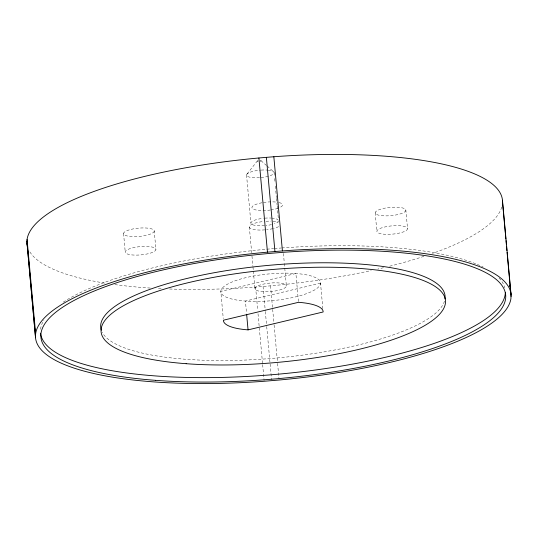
<?xml version="1.0" encoding="UTF-8"?>
<svg xmlns="http://www.w3.org/2000/svg" width="538" height="538" viewBox="0 0 538 538"><rect width="100%" height="100%" fill="white"/><g stroke="black" fill="none" stroke-linecap="round" stroke-linejoin="round"><path stroke-width="0.4" stroke-dasharray="2.69 2.02" d="M247.029 174.023L257.319 160.983M169.51 289A238.731 64.197 -5.2 0 0 255.59 287.077L270.533 285.846A238.731 64.197 -5.2 0 0 371.207 270.547M261.024 160.68L266.458 165.455M267.063 165.986L273.707 171.824M405.867 210.264A15.4 4.143 -5.2 0 1 382.76 215.772A15.4 4.143 -5.2 0 1 382.948 208.556A15.4 4.143 -5.2 0 1 405.867 210.264L407.548 228.731A15.4 4.143 -5.2 0 1 384.441 234.238A15.4 4.143 -5.2 0 1 384.63 227.023A15.4 4.143 -5.2 0 1 407.548 228.731M375.181 212.799L376.862 231.266M322.847 308.684L320.527 283.17A50.054 13.463 -5.2 0 0 246.034 277.615A50.054 13.463 -5.2 0 0 245.429 301.065L246.552 313.412M298.442 301.482L295.893 273.499L220.802 291.394L223.27 318.557M283.432 253.479L284.266 262.645M284.34 263.479L286.391 285.987A15.79 4.243 -5.2 0 1 262.705 291.63A15.79 4.243 -5.2 0 1 262.894 284.232A15.79 4.243 -5.2 0 1 286.391 285.987M274.151 172.759L274.38 175.24M274.683 178.549L275.059 182.691M275.362 186L275.738 190.143M275.812 190.97L276.411 197.594M276.492 198.421L277.09 205.039M277.164 205.872L278.449 219.941M270.533 285.846L274.024 324.185M274.098 325.019L277.514 362.525M277.588 363.358L279.027 379.196M263.062 286.492L265.261 310.661M265.335 311.495L266.626 325.665M266.7 326.499L270.042 363.17M270.116 364.004L271.555 379.841M246.538 175.032L250.903 223.048M255.59 287.077L257.715 310.413M258.018 313.748L262.571 363.755M262.645 364.589L264.091 380.427M249.323 226.901L251.676 252.739M251.979 256.075L252.887 266.075M252.968 266.909L253.27 270.244M253.344 271.078L254.938 288.576M154.245 231.024A15.4 4.143 -5.2 0 1 131.137 236.532A15.4 4.143 -5.2 0 1 131.326 229.309A15.4 4.143 -5.2 0 1 154.245 231.024L155.926 249.491A15.4 4.143 -5.2 0 1 132.819 254.999A15.4 4.143 -5.2 0 1 133.007 247.776A15.4 4.143 -5.2 0 1 155.926 249.491M123.558 233.553L125.24 252.019M501.772 207.076A238.731 64.197 -5.2 0 1 432.465 253.438M423.944 256.344A238.731 64.197 -5.2 0 1 389.162 266.33M383.54 267.709A238.731 64.197 -5.2 0 1 377.837 269.054M161.124 288.657A238.731 64.197 -5.2 0 1 157.768 288.496M150.331 288.065A238.731 64.197 -5.2 0 1 114.318 284.521M104.621 283.075A238.731 64.197 -5.2 0 1 28.877 250.109M278.523 220.768A13.86 3.726 -5.2 0 1 274.414 223.754M271.535 224.588A13.86 3.726 -5.2 0 1 266.061 225.523M264.615 225.657A13.86 3.726 -5.2 0 1 250.916 223.243A13.86 3.726 -5.2 0 1 263.371 218.3M264.81 218.159A13.86 3.726 -5.2 0 1 270.91 218.045M271.703 218.092A13.86 3.726 -5.2 0 1 278.079 219.84M279.087 202.564A15.4 4.143 -5.2 0 1 278.731 208.004M278.045 208.26A15.4 4.143 -5.2 0 1 271.139 209.907M270.358 210.022A15.4 4.143 -5.2 0 1 252.423 208.509A15.4 4.143 -5.2 0 1 262.631 202.638M263.398 202.51A15.4 4.143 -5.2 0 1 278.193 202.369M40.552 329.243A233.344 62.751 -5.2 0 1 43.961 320.036M63.249 302.134A233.344 62.751 -5.2 0 1 273.687 248.603M274.494 248.536A233.344 62.751 -5.2 0 1 280.984 248.025M281.798 247.964A233.344 62.751 -5.2 0 1 476.655 264.158M477.354 264.447A233.344 62.751 -5.2 0 1 483.205 267.09M499.002 277.978A233.344 62.751 -5.2 0 1 504.785 287.783M444.482 301.166A172.886 46.49 -5.2 0 1 277.097 357.958A172.886 46.49 -5.2 0 1 102.207 332.316M278.617 226.612A15.79 4.243 -5.2 0 1 273.519 228.482M272.82 228.65A15.79 4.243 -5.2 0 1 266.586 229.713M264.938 229.874A15.79 4.243 -5.2 0 1 249.343 227.123A15.79 4.243 -5.2 0 1 263.519 221.488M265.98 221.273A15.79 4.243 -5.2 0 1 270.789 221.152M273.008 221.252A15.79 4.243 -5.2 0 1 278.186 222.154M268.092 170.142A13.86 3.726 -5.2 0 1 273.533 173.895A13.86 3.726 -5.2 0 1 260.251 177.648M259.531 177.701A13.86 3.726 -5.2 0 1 246.545 174.937A13.86 3.726 -5.2 0 1 260.439 170.142M261.159 170.089A13.86 3.726 -5.2 0 1 267.332 170.075M260.136 160.438A1.923 0.518 -5.2 0 1 260.116 161.339M258.2 161.501A1.923 0.518 -5.2 0 1 258.22 160.593M320.527 283.17L245.429 301.065A50.054 13.463 -5.2 0 0 320.527 283.17"/><path stroke-width="0.81" d="M26.9 241.528L27.068 239.491A238.731 64.197 -5.2 0 1 258.899 157.977L273.835 156.74A238.731 64.197 -5.2 0 1 502.465 200.27L511.033 294.454L510.932 298.509A238.731 64.197 -5.2 0 1 279.101 380.023L264.165 381.26A238.731 64.197 -5.2 0 1 35.535 337.729L26.9 241.528L35.535 337.729M35.474 335.712L35.642 333.668L27.068 239.491M502.418 203.653L502.465 200.27M248.052 329.875L323.15 311.979A50.054 13.463 -5.2 0 0 298.516 302.309L223.418 320.204A50.054 13.463 -5.2 0 0 248.052 329.875L246.633 314.239M35.642 333.668A238.731 64.197 -5.2 0 1 267.467 252.154L282.41 250.923A238.731 64.197 -5.2 0 1 511.033 294.454M502.526 202.288L505.337 233.129M505.485 234.797L505.868 238.966M506.016 240.634L506.399 244.797M506.547 246.465L506.93 250.634M507.078 252.302L511.1 296.472M509.715 285.174L509.869 286.841M273.835 156.74L282.41 250.923M266.364 157.325L274.938 251.508M258.899 157.977L267.467 252.154M27.593 246.861A238.731 64.197 -5.2 0 1 27.263 245.543M27.142 244.877A238.731 64.197 -5.2 0 1 26.967 243.546M505.33 292.484A233.344 62.751 -5.2 0 1 275.651 374.414A233.344 62.751 -5.2 0 1 40.545 333.197M101.312 330.204A172.886 46.49 -5.2 0 1 268.67 265.355A172.886 46.49 -5.2 0 1 444.987 298.926M155.664 380.346A233.344 62.751 -5.2 0 0 505.727 296.915A233.344 62.751 -5.2 0 0 158.461 271.011A233.344 62.751 -5.2 0 0 155.664 380.346M186.135 363.701A172.886 46.49 -5.2 0 0 445.511 301.885A172.886 46.49 -5.2 0 0 188.213 282.692A172.886 46.49 -5.2 0 0 186.135 363.701"/></g></svg>
